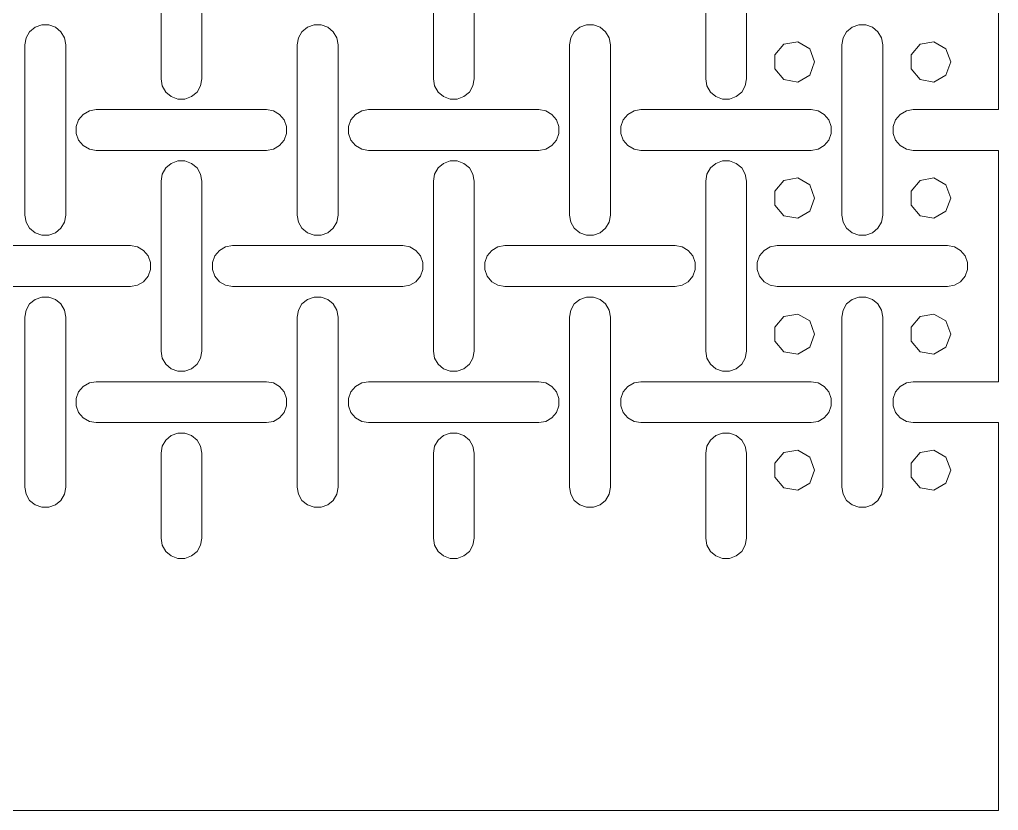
# Model space of a CAD drawing. Header units: metres. Extents: x 0 to 140, y 0 to 240.
# Drawn here: x 68.1 to 140, y 0 to 58.1 of the extents above; entities that cross this region are included whole.
import ezdxf

# ---------------------------------------------------------------- set-up
doc = ezdxf.new("R2010")
doc.units = ezdxf.units.M
doc.layers.add('TOP', color=1, linetype='Continuous', lineweight=0)

msp = doc.modelspace()

# ---------------------------------------------------------------- linework, layer by layer
at = {"layer": 'TOP'}
for p, q in [((140, 51.5), (140, 68.5)), ((78.5, 53.75), (78.5, 66.25)), ((81.5, 53.75), (81.5, 66.25)), ((98.5, 53.75), (98.5, 66.25)), ((101.5, 53.75), (101.5, 66.25)), ((118.5, 53.75), (118.5, 66.25)), ((121.5, 53.75), (121.5, 66.25)), ((68.851, 57.214), (69.25, 57.549)), ((69.25, 57.549), (69.74, 57.727)), ((69.74, 57.727), (70.26, 57.727)), ((70.26, 57.727), (70.75, 57.549)), ((70.75, 57.549), (71.149, 57.214)), ((88.851, 57.214), (89.25, 57.549)), ((89.25, 57.549), (89.74, 57.727)), ((89.74, 57.727), (90.26, 57.727)), ((90.26, 57.727), (90.75, 57.549)), ((90.75, 57.549), (91.149, 57.214)), ((108.851, 57.214), (109.25, 57.549)), ((109.25, 57.549), (109.74, 57.727)), ((109.74, 57.727), (110.26, 57.727)), ((110.26, 57.727), (110.75, 57.549)), ((110.75, 57.549), (111.149, 57.214)), ((128.851, 57.214), (129.25, 57.549)), ((129.25, 57.549), (129.74, 57.727)), ((129.74, 57.727), (130.26, 57.727)), ((130.26, 57.727), (130.75, 57.549)), ((130.75, 57.549), (131.149, 57.214)), ((68.59, 56.763), (68.851, 57.214)), ((71.149, 57.214), (71.41, 56.763)), ((88.59, 56.763), (88.851, 57.214)), ((91.149, 57.214), (91.41, 56.763)), ((108.59, 56.763), (108.851, 57.214)), ((111.149, 57.214), (111.41, 56.763)), ((128.59, 56.763), (128.851, 57.214)), ((131.149, 57.214), (131.41, 56.763)), ((68.5, 56.25), (68.59, 56.763)), ((68.5, 43.75), (68.5, 56.25)), ((71.41, 56.763), (71.5, 56.25)), ((71.5, 43.75), (71.5, 56.25)), ((88.5, 56.25), (88.59, 56.763)), ((88.5, 43.75), (88.5, 56.25)), ((91.41, 56.763), (91.5, 56.25)), ((91.5, 43.75), (91.5, 56.25)), ((108.5, 56.25), (108.59, 56.763)), ((108.5, 43.75), (108.5, 56.25)), ((111.41, 56.763), (111.5, 56.25)), ((111.5, 43.75), (111.5, 56.25)), ((124.25, 56.299), (123.59, 55.513)), ((125.26, 56.477), (124.25, 56.299)), ((126.149, 55.964), (125.26, 56.477)), ((128.5, 56.25), (128.59, 56.763)), ((128.5, 43.75), (128.5, 56.25)), ((131.41, 56.763), (131.5, 56.25)), ((131.5, 43.75), (131.5, 56.25)), ((134.25, 56.299), (133.59, 55.513)), ((135.26, 56.477), (134.25, 56.299)), ((136.149, 55.964), (135.26, 56.477)), ((123.59, 55.513), (123.59, 54.487)), ((126.5, 55), (126.149, 55.964)), ((133.59, 55.513), (133.59, 54.487)), ((136.5, 55), (136.149, 55.964)), ((126.149, 54.036), (126.5, 55)), ((136.149, 54.036), (136.5, 55)), ((123.59, 54.487), (124.25, 53.701)), ((125.26, 53.523), (126.149, 54.036)), ((133.59, 54.487), (134.25, 53.701)), ((135.26, 53.523), (136.149, 54.036)), ((78.5, 53.75), (78.59, 53.237)), ((78.59, 53.237), (78.851, 52.786)), ((81.149, 52.786), (81.41, 53.237)), ((81.41, 53.237), (81.5, 53.75)), ((98.5, 53.75), (98.59, 53.237)), ((98.59, 53.237), (98.851, 52.786)), ((101.149, 52.786), (101.41, 53.237)), ((101.41, 53.237), (101.5, 53.75)), ((118.5, 53.75), (118.59, 53.237)), ((118.59, 53.237), (118.851, 52.786)), ((121.149, 52.786), (121.41, 53.237)), ((121.41, 53.237), (121.5, 53.75)), ((124.25, 53.701), (125.26, 53.523)), ((134.25, 53.701), (135.26, 53.523)), ((78.851, 52.786), (79.25, 52.451)), ((80.75, 52.451), (81.149, 52.786)), ((98.851, 52.786), (99.25, 52.451)), ((100.75, 52.451), (101.149, 52.786)), ((118.851, 52.786), (119.25, 52.451)), ((120.75, 52.451), (121.149, 52.786)), ((79.25, 52.451), (79.74, 52.273)), ((79.74, 52.273), (80.26, 52.273)), ((80.26, 52.273), (80.75, 52.451)), ((99.25, 52.451), (99.74, 52.273)), ((99.74, 52.273), (100.26, 52.273)), ((100.26, 52.273), (100.75, 52.451)), ((119.25, 52.451), (119.74, 52.273)), ((119.74, 52.273), (120.26, 52.273)), ((120.26, 52.273), (120.75, 52.451)), ((72.451, 50.75), (72.786, 51.149)), ((72.786, 51.149), (73.237, 51.41)), ((73.237, 51.41), (73.75, 51.5)), ((73.75, 51.5), (86.25, 51.5)), ((86.25, 51.5), (86.763, 51.41)), ((86.763, 51.41), (87.214, 51.149)), ((87.214, 51.149), (87.549, 50.75)), ((92.451, 50.75), (92.786, 51.149)), ((92.786, 51.149), (93.237, 51.41)), ((93.237, 51.41), (93.75, 51.5)), ((93.75, 51.5), (106.25, 51.5)), ((106.25, 51.5), (106.763, 51.41)), ((106.763, 51.41), (107.214, 51.149)), ((107.214, 51.149), (107.549, 50.75)), ((112.451, 50.75), (112.786, 51.149)), ((112.786, 51.149), (113.237, 51.41)), ((113.237, 51.41), (113.75, 51.5)), ((113.75, 51.5), (126.25, 51.5)), ((126.25, 51.5), (126.763, 51.41)), ((126.763, 51.41), (127.214, 51.149)), ((127.214, 51.149), (127.549, 50.75)), ((132.451, 50.75), (132.786, 51.149)), ((132.786, 51.149), (133.237, 51.41)), ((133.237, 51.41), (133.75, 51.5)), ((133.75, 51.5), (140, 51.5)), ((72.273, 50.26), (72.451, 50.75)), ((87.549, 50.75), (87.727, 50.26)), ((92.273, 50.26), (92.451, 50.75)), ((107.549, 50.75), (107.727, 50.26)), ((112.273, 50.26), (112.451, 50.75)), ((127.549, 50.75), (127.727, 50.26)), ((132.273, 50.26), (132.451, 50.75)), ((72.273, 49.74), (72.273, 50.26)), ((72.451, 49.25), (72.273, 49.74)), ((87.727, 49.74), (87.549, 49.25)), ((87.727, 50.26), (87.727, 49.74)), ((92.273, 49.74), (92.273, 50.26)), ((92.451, 49.25), (92.273, 49.74)), ((107.727, 49.74), (107.549, 49.25)), ((107.727, 50.26), (107.727, 49.74)), ((112.273, 49.74), (112.273, 50.26)), ((112.451, 49.25), (112.273, 49.74)), ((127.727, 49.74), (127.549, 49.25)), ((127.727, 50.26), (127.727, 49.74)), ((132.273, 49.74), (132.273, 50.26)), ((132.451, 49.25), (132.273, 49.74)), ((72.786, 48.851), (72.451, 49.25)), ((87.549, 49.25), (87.214, 48.851)), ((92.786, 48.851), (92.451, 49.25)), ((107.549, 49.25), (107.214, 48.851)), ((112.786, 48.851), (112.451, 49.25)), ((127.549, 49.25), (127.214, 48.851)), ((132.786, 48.851), (132.451, 49.25)), ((73.237, 48.59), (72.786, 48.851)), ((73.75, 48.5), (73.237, 48.59)), ((73.75, 48.5), (86.25, 48.5)), ((86.763, 48.59), (86.25, 48.5)), ((87.214, 48.851), (86.763, 48.59)), ((93.237, 48.59), (92.786, 48.851)), ((93.75, 48.5), (93.237, 48.59)), ((93.75, 48.5), (106.25, 48.5)), ((106.763, 48.59), (106.25, 48.5)), ((107.214, 48.851), (106.763, 48.59)), ((113.237, 48.59), (112.786, 48.851)), ((113.75, 48.5), (113.237, 48.59)), ((113.75, 48.5), (126.25, 48.5)), ((126.763, 48.59), (126.25, 48.5)), ((127.214, 48.851), (126.763, 48.59)), ((133.237, 48.59), (132.786, 48.851)), ((133.75, 48.5), (133.237, 48.59)), ((133.75, 48.5), (140, 48.5)), ((140, 31.5), (140, 48.5)), ((78.851, 47.214), (79.25, 47.549)), ((79.25, 47.549), (79.74, 47.727)), ((79.74, 47.727), (80.26, 47.727)), ((80.26, 47.727), (80.75, 47.549)), ((80.75, 47.549), (81.149, 47.214)), ((98.851, 47.214), (99.25, 47.549)), ((99.25, 47.549), (99.74, 47.727)), ((99.74, 47.727), (100.26, 47.727)), ((100.26, 47.727), (100.75, 47.549)), ((100.75, 47.549), (101.149, 47.214)), ((118.851, 47.214), (119.25, 47.549)), ((119.25, 47.549), (119.74, 47.727)), ((119.74, 47.727), (120.26, 47.727)), ((120.26, 47.727), (120.75, 47.549)), ((120.75, 47.549), (121.149, 47.214)), ((78.5, 46.25), (78.59, 46.763)), ((78.59, 46.763), (78.851, 47.214)), ((81.149, 47.214), (81.41, 46.763)), ((81.41, 46.763), (81.5, 46.25)), ((98.5, 46.25), (98.59, 46.763)), ((98.59, 46.763), (98.851, 47.214)), ((101.149, 47.214), (101.41, 46.763)), ((101.41, 46.763), (101.5, 46.25)), ((118.5, 46.25), (118.59, 46.763)), ((118.59, 46.763), (118.851, 47.214)), ((121.149, 47.214), (121.41, 46.763)), ((121.41, 46.763), (121.5, 46.25)), ((78.5, 33.75), (78.5, 46.25)), ((81.5, 33.75), (81.5, 46.25)), ((98.5, 33.75), (98.5, 46.25)), ((101.5, 33.75), (101.5, 46.25)), ((118.5, 33.75), (118.5, 46.25)), ((121.5, 33.75), (121.5, 46.25)), ((124.25, 46.299), (123.59, 45.513)), ((125.26, 46.477), (124.25, 46.299)), ((126.149, 45.964), (125.26, 46.477)), ((134.25, 46.299), (133.59, 45.513)), ((135.26, 46.477), (134.25, 46.299)), ((136.149, 45.964), (135.26, 46.477)), ((123.59, 45.513), (123.59, 44.487)), ((126.5, 45), (126.149, 45.964)), ((133.59, 45.513), (133.59, 44.487)), ((136.5, 45), (136.149, 45.964)), ((126.149, 44.036), (126.5, 45)), ((136.149, 44.036), (136.5, 45)), ((123.59, 44.487), (124.25, 43.701)), ((125.26, 43.523), (126.149, 44.036)), ((133.59, 44.487), (134.25, 43.701)), ((135.26, 43.523), (136.149, 44.036)), ((68.5, 43.75), (68.59, 43.237)), ((68.59, 43.237), (68.851, 42.786)), ((71.149, 42.786), (71.41, 43.237)), ((71.41, 43.237), (71.5, 43.75)), ((88.5, 43.75), (88.59, 43.237)), ((88.59, 43.237), (88.851, 42.786)), ((91.149, 42.786), (91.41, 43.237)), ((91.41, 43.237), (91.5, 43.75)), ((108.5, 43.75), (108.59, 43.237)), ((108.59, 43.237), (108.851, 42.786)), ((111.149, 42.786), (111.41, 43.237)), ((111.41, 43.237), (111.5, 43.75)), ((124.25, 43.701), (125.26, 43.523)), ((128.5, 43.75), (128.59, 43.237)), ((128.59, 43.237), (128.851, 42.786)), ((131.149, 42.786), (131.41, 43.237)), ((131.41, 43.237), (131.5, 43.75)), ((134.25, 43.701), (135.26, 43.523)), ((68.851, 42.786), (69.25, 42.451)), ((69.25, 42.451), (69.74, 42.273)), ((70.26, 42.273), (70.75, 42.451)), ((70.75, 42.451), (71.149, 42.786)), ((88.851, 42.786), (89.25, 42.451)), ((89.25, 42.451), (89.74, 42.273)), ((90.26, 42.273), (90.75, 42.451)), ((90.75, 42.451), (91.149, 42.786)), ((108.851, 42.786), (109.25, 42.451)), ((109.25, 42.451), (109.74, 42.273)), ((110.26, 42.273), (110.75, 42.451)), ((110.75, 42.451), (111.149, 42.786)), ((128.851, 42.786), (129.25, 42.451)), ((129.25, 42.451), (129.74, 42.273)), ((130.26, 42.273), (130.75, 42.451)), ((130.75, 42.451), (131.149, 42.786)), ((69.74, 42.273), (70.26, 42.273)), ((89.74, 42.273), (90.26, 42.273)), ((109.74, 42.273), (110.26, 42.273)), ((129.74, 42.273), (130.26, 42.273)), ((63.75, 41.5), (76.25, 41.5)), ((76.25, 41.5), (76.763, 41.41)), ((76.763, 41.41), (77.214, 41.149)), ((77.214, 41.149), (77.549, 40.75)), ((82.451, 40.75), (82.786, 41.149)), ((82.786, 41.149), (83.237, 41.41)), ((83.237, 41.41), (83.75, 41.5)), ((83.75, 41.5), (96.25, 41.5)), ((96.25, 41.5), (96.763, 41.41)), ((96.763, 41.41), (97.214, 41.149)), ((97.214, 41.149), (97.549, 40.75)), ((102.451, 40.75), (102.786, 41.149)), ((102.786, 41.149), (103.237, 41.41)), ((103.237, 41.41), (103.75, 41.5)), ((103.75, 41.5), (116.25, 41.5)), ((116.25, 41.5), (116.763, 41.41)), ((116.763, 41.41), (117.214, 41.149)), ((117.214, 41.149), (117.549, 40.75)), ((122.451, 40.75), (122.786, 41.149)), ((122.786, 41.149), (123.237, 41.41)), ((123.237, 41.41), (123.75, 41.5)), ((123.75, 41.5), (136.25, 41.5)), ((136.25, 41.5), (136.763, 41.41)), ((136.763, 41.41), (137.214, 41.149)), ((137.214, 41.149), (137.549, 40.75)), ((77.549, 40.75), (77.727, 40.26)), ((77.727, 40.26), (77.727, 39.74)), ((82.273, 40.26), (82.451, 40.75)), ((82.273, 39.74), (82.273, 40.26)), ((97.549, 40.75), (97.727, 40.26)), ((97.727, 40.26), (97.727, 39.74)), ((102.273, 40.26), (102.451, 40.75)), ((102.273, 39.74), (102.273, 40.26)), ((117.549, 40.75), (117.727, 40.26)), ((117.727, 40.26), (117.727, 39.74)), ((122.273, 40.26), (122.451, 40.75)), ((122.273, 39.74), (122.273, 40.26)), ((137.549, 40.75), (137.727, 40.26)), ((137.727, 40.26), (137.727, 39.74)), ((77.727, 39.74), (77.549, 39.25)), ((82.451, 39.25), (82.273, 39.74)), ((97.727, 39.74), (97.549, 39.25)), ((102.451, 39.25), (102.273, 39.74)), ((117.727, 39.74), (117.549, 39.25)), ((122.451, 39.25), (122.273, 39.74)), ((137.727, 39.74), (137.549, 39.25)), ((77.214, 38.851), (76.763, 38.59)), ((77.549, 39.25), (77.214, 38.851)), ((82.786, 38.851), (82.451, 39.25)), ((83.237, 38.59), (82.786, 38.851)), ((97.214, 38.851), (96.763, 38.59)), ((97.549, 39.25), (97.214, 38.851)), ((102.786, 38.851), (102.451, 39.25)), ((103.237, 38.59), (102.786, 38.851)), ((117.214, 38.851), (116.763, 38.59)), ((117.549, 39.25), (117.214, 38.851)), ((122.786, 38.851), (122.451, 39.25)), ((123.237, 38.59), (122.786, 38.851)), ((137.214, 38.851), (136.763, 38.59)), ((137.549, 39.25), (137.214, 38.851)), ((63.75, 38.5), (76.25, 38.5)), ((76.763, 38.59), (76.25, 38.5)), ((83.75, 38.5), (83.237, 38.59)), ((83.75, 38.5), (96.25, 38.5)), ((96.763, 38.59), (96.25, 38.5)), ((103.75, 38.5), (103.237, 38.59)), ((103.75, 38.5), (116.25, 38.5)), ((116.763, 38.59), (116.25, 38.5)), ((123.75, 38.5), (123.237, 38.59)), ((123.75, 38.5), (136.25, 38.5)), ((136.763, 38.59), (136.25, 38.5)), ((68.851, 37.214), (69.25, 37.549)), ((69.25, 37.549), (69.74, 37.727)), ((69.74, 37.727), (70.26, 37.727)), ((70.26, 37.727), (70.75, 37.549)), ((70.75, 37.549), (71.149, 37.214)), ((88.851, 37.214), (89.25, 37.549)), ((89.25, 37.549), (89.74, 37.727)), ((89.74, 37.727), (90.26, 37.727)), ((90.26, 37.727), (90.75, 37.549)), ((90.75, 37.549), (91.149, 37.214)), ((108.851, 37.214), (109.25, 37.549)), ((109.25, 37.549), (109.74, 37.727)), ((109.74, 37.727), (110.26, 37.727)), ((110.26, 37.727), (110.75, 37.549)), ((110.75, 37.549), (111.149, 37.214)), ((128.851, 37.214), (129.25, 37.549)), ((129.25, 37.549), (129.74, 37.727)), ((129.74, 37.727), (130.26, 37.727)), ((130.26, 37.727), (130.75, 37.549)), ((130.75, 37.549), (131.149, 37.214)), ((68.5, 36.25), (68.59, 36.763)), ((68.59, 36.763), (68.851, 37.214)), ((71.149, 37.214), (71.41, 36.763)), ((71.41, 36.763), (71.5, 36.25)), ((88.5, 36.25), (88.59, 36.763)), ((88.59, 36.763), (88.851, 37.214)), ((91.149, 37.214), (91.41, 36.763)), ((91.41, 36.763), (91.5, 36.25)), ((108.5, 36.25), (108.59, 36.763)), ((108.59, 36.763), (108.851, 37.214)), ((111.149, 37.214), (111.41, 36.763)), ((111.41, 36.763), (111.5, 36.25)), ((128.5, 36.25), (128.59, 36.763)), ((128.59, 36.763), (128.851, 37.214)), ((131.149, 37.214), (131.41, 36.763)), ((131.41, 36.763), (131.5, 36.25)), ((68.5, 23.75), (68.5, 36.25)), ((71.5, 23.75), (71.5, 36.25)), ((88.5, 23.75), (88.5, 36.25)), ((91.5, 23.75), (91.5, 36.25)), ((108.5, 23.75), (108.5, 36.25)), ((111.5, 23.75), (111.5, 36.25)), ((124.25, 36.299), (123.59, 35.513)), ((125.26, 36.477), (124.25, 36.299)), ((126.149, 35.964), (125.26, 36.477)), ((126.5, 35), (126.149, 35.964)), ((128.5, 23.75), (128.5, 36.25)), ((131.5, 23.75), (131.5, 36.25)), ((134.25, 36.299), (133.59, 35.513)), ((135.26, 36.477), (134.25, 36.299)), ((136.149, 35.964), (135.26, 36.477)), ((136.5, 35), (136.149, 35.964)), ((123.59, 35.513), (123.59, 34.487)), ((133.59, 35.513), (133.59, 34.487)), ((126.149, 34.036), (126.5, 35)), ((136.149, 34.036), (136.5, 35)), ((123.59, 34.487), (124.25, 33.701)), ((125.26, 33.523), (126.149, 34.036)), ((133.59, 34.487), (134.25, 33.701)), ((135.26, 33.523), (136.149, 34.036)), ((78.5, 33.75), (78.59, 33.237)), ((78.59, 33.237), (78.851, 32.786)), ((81.149, 32.786), (81.41, 33.237)), ((81.41, 33.237), (81.5, 33.75)), ((98.5, 33.75), (98.59, 33.237)), ((98.59, 33.237), (98.851, 32.786)), ((101.149, 32.786), (101.41, 33.237)), ((101.41, 33.237), (101.5, 33.75)), ((118.5, 33.75), (118.59, 33.237)), ((118.59, 33.237), (118.851, 32.786)), ((121.149, 32.786), (121.41, 33.237)), ((121.41, 33.237), (121.5, 33.75)), ((124.25, 33.701), (125.26, 33.523)), ((134.25, 33.701), (135.26, 33.523)), ((78.851, 32.786), (79.25, 32.451)), ((79.25, 32.451), (79.74, 32.273)), ((80.26, 32.273), (80.75, 32.451)), ((80.75, 32.451), (81.149, 32.786)), ((98.851, 32.786), (99.25, 32.451)), ((99.25, 32.451), (99.74, 32.273)), ((100.26, 32.273), (100.75, 32.451)), ((100.75, 32.451), (101.149, 32.786)), ((118.851, 32.786), (119.25, 32.451)), ((119.25, 32.451), (119.74, 32.273)), ((120.26, 32.273), (120.75, 32.451)), ((120.75, 32.451), (121.149, 32.786)), ((79.74, 32.273), (80.26, 32.273)), ((99.74, 32.273), (100.26, 32.273)), ((119.74, 32.273), (120.26, 32.273)), ((72.451, 30.75), (72.786, 31.149)), ((72.786, 31.149), (73.237, 31.41)), ((73.237, 31.41), (73.75, 31.5)), ((73.75, 31.5), (86.25, 31.5)), ((86.25, 31.5), (86.763, 31.41)), ((86.763, 31.41), (87.214, 31.149)), ((87.214, 31.149), (87.549, 30.75)), ((92.451, 30.75), (92.786, 31.149)), ((92.786, 31.149), (93.237, 31.41)), ((93.237, 31.41), (93.75, 31.5)), ((93.75, 31.5), (106.25, 31.5)), ((106.25, 31.5), (106.763, 31.41)), ((106.763, 31.41), (107.214, 31.149)), ((107.214, 31.149), (107.549, 30.75)), ((112.451, 30.75), (112.786, 31.149)), ((112.786, 31.149), (113.237, 31.41)), ((113.237, 31.41), (113.75, 31.5)), ((113.75, 31.5), (126.25, 31.5)), ((126.25, 31.5), (126.763, 31.41)), ((126.763, 31.41), (127.214, 31.149)), ((127.214, 31.149), (127.549, 30.75)), ((132.451, 30.75), (132.786, 31.149)), ((132.786, 31.149), (133.237, 31.41)), ((133.237, 31.41), (133.75, 31.5)), ((133.75, 31.5), (140, 31.5)), ((72.273, 30.26), (72.451, 30.75)), ((72.273, 29.74), (72.273, 30.26)), ((87.549, 30.75), (87.727, 30.26)), ((87.727, 30.26), (87.727, 29.74)), ((92.273, 30.26), (92.451, 30.75)), ((92.273, 29.74), (92.273, 30.26)), ((107.549, 30.75), (107.727, 30.26)), ((107.727, 30.26), (107.727, 29.74)), ((112.273, 30.26), (112.451, 30.75)), ((112.273, 29.74), (112.273, 30.26)), ((127.549, 30.75), (127.727, 30.26)), ((127.727, 30.26), (127.727, 29.74)), ((132.273, 30.26), (132.451, 30.75)), ((132.273, 29.74), (132.273, 30.26)), ((72.451, 29.25), (72.273, 29.74)), ((87.727, 29.74), (87.549, 29.25)), ((92.451, 29.25), (92.273, 29.74)), ((107.727, 29.74), (107.549, 29.25)), ((112.451, 29.25), (112.273, 29.74)), ((127.727, 29.74), (127.549, 29.25)), ((132.451, 29.25), (132.273, 29.74)), ((72.786, 28.851), (72.451, 29.25)), ((73.237, 28.59), (72.786, 28.851)), ((87.214, 28.851), (86.763, 28.59)), ((87.549, 29.25), (87.214, 28.851)), ((92.786, 28.851), (92.451, 29.25)), ((93.237, 28.59), (92.786, 28.851)), ((107.214, 28.851), (106.763, 28.59)), ((107.549, 29.25), (107.214, 28.851)), ((112.786, 28.851), (112.451, 29.25)), ((113.237, 28.59), (112.786, 28.851)), ((127.214, 28.851), (126.763, 28.59)), ((127.549, 29.25), (127.214, 28.851)), ((132.786, 28.851), (132.451, 29.25)), ((133.237, 28.59), (132.786, 28.851)), ((73.75, 28.5), (73.237, 28.59)), ((73.75, 28.5), (86.25, 28.5)), ((86.763, 28.59), (86.25, 28.5)), ((93.75, 28.5), (93.237, 28.59)), ((93.75, 28.5), (106.25, 28.5)), ((106.763, 28.59), (106.25, 28.5)), ((113.75, 28.5), (113.237, 28.59)), ((113.75, 28.5), (126.25, 28.5)), ((126.763, 28.59), (126.25, 28.5)), ((133.75, 28.5), (133.237, 28.59)), ((133.75, 28.5), (140, 28.5)), ((140, 0), (140, 28.5)), ((78.851, 27.214), (79.25, 27.549)), ((79.25, 27.549), (79.74, 27.727)), ((79.74, 27.727), (80.26, 27.727)), ((80.26, 27.727), (80.75, 27.549)), ((80.75, 27.549), (81.149, 27.214)), ((98.851, 27.214), (99.25, 27.549)), ((99.25, 27.549), (99.74, 27.727)), ((99.74, 27.727), (100.26, 27.727)), ((100.26, 27.727), (100.75, 27.549)), ((100.75, 27.549), (101.149, 27.214)), ((118.851, 27.214), (119.25, 27.549)), ((119.25, 27.549), (119.74, 27.727)), ((119.74, 27.727), (120.26, 27.727)), ((120.26, 27.727), (120.75, 27.549)), ((120.75, 27.549), (121.149, 27.214)), ((78.5, 26.25), (78.59, 26.763)), ((78.59, 26.763), (78.851, 27.214)), ((81.149, 27.214), (81.41, 26.763)), ((81.41, 26.763), (81.5, 26.25)), ((98.5, 26.25), (98.59, 26.763)), ((98.59, 26.763), (98.851, 27.214)), ((101.149, 27.214), (101.41, 26.763)), ((101.41, 26.763), (101.5, 26.25)), ((118.5, 26.25), (118.59, 26.763)), ((118.59, 26.763), (118.851, 27.214)), ((121.149, 27.214), (121.41, 26.763)), ((121.41, 26.763), (121.5, 26.25)), ((78.5, 20), (78.5, 26.25)), ((81.5, 20), (81.5, 26.25)), ((98.5, 20), (98.5, 26.25)), ((101.5, 20), (101.5, 26.25)), ((118.5, 20), (118.5, 26.25)), ((121.5, 20), (121.5, 26.25)), ((124.25, 26.299), (123.59, 25.513)), ((125.26, 26.477), (124.25, 26.299)), ((126.149, 25.964), (125.26, 26.477)), ((126.5, 25), (126.149, 25.964)), ((134.25, 26.299), (133.59, 25.513)), ((135.26, 26.477), (134.25, 26.299)), ((136.149, 25.964), (135.26, 26.477)), ((136.5, 25), (136.149, 25.964)), ((123.59, 25.513), (123.59, 24.487)), ((133.59, 25.513), (133.59, 24.487)), ((123.59, 24.487), (124.25, 23.701)), ((126.149, 24.036), (126.5, 25)), ((133.59, 24.487), (134.25, 23.701)), ((136.149, 24.036), (136.5, 25)), ((68.5, 23.75), (68.59, 23.237)), ((71.41, 23.237), (71.5, 23.75)), ((88.5, 23.75), (88.59, 23.237)), ((91.41, 23.237), (91.5, 23.75)), ((108.5, 23.75), (108.59, 23.237)), ((111.41, 23.237), (111.5, 23.75)), ((125.26, 23.523), (126.149, 24.036)), ((128.5, 23.75), (128.59, 23.237)), ((131.41, 23.237), (131.5, 23.75)), ((135.26, 23.523), (136.149, 24.036)), ((68.59, 23.237), (68.851, 22.786)), ((71.149, 22.786), (71.41, 23.237)), ((88.59, 23.237), (88.851, 22.786)), ((91.149, 22.786), (91.41, 23.237)), ((108.59, 23.237), (108.851, 22.786)), ((111.149, 22.786), (111.41, 23.237)), ((124.25, 23.701), (125.26, 23.523)), ((128.59, 23.237), (128.851, 22.786)), ((131.149, 22.786), (131.41, 23.237)), ((134.25, 23.701), (135.26, 23.523)), ((68.851, 22.786), (69.25, 22.451)), ((69.25, 22.451), (69.74, 22.273)), ((70.26, 22.273), (70.75, 22.451)), ((70.75, 22.451), (71.149, 22.786)), ((88.851, 22.786), (89.25, 22.451)), ((89.25, 22.451), (89.74, 22.273)), ((90.26, 22.273), (90.75, 22.451)), ((90.75, 22.451), (91.149, 22.786)), ((108.851, 22.786), (109.25, 22.451)), ((109.25, 22.451), (109.74, 22.273)), ((110.26, 22.273), (110.75, 22.451)), ((110.75, 22.451), (111.149, 22.786)), ((128.851, 22.786), (129.25, 22.451)), ((129.25, 22.451), (129.74, 22.273)), ((130.26, 22.273), (130.75, 22.451)), ((130.75, 22.451), (131.149, 22.786)), ((69.74, 22.273), (70.26, 22.273)), ((89.74, 22.273), (90.26, 22.273)), ((109.74, 22.273), (110.26, 22.273)), ((129.74, 22.273), (130.26, 22.273)), ((78.5, 20), (78.59, 19.487)), ((78.59, 19.487), (78.851, 19.036)), ((81.149, 19.036), (81.41, 19.487)), ((81.41, 19.487), (81.5, 20)), ((98.5, 20), (98.59, 19.487)), ((98.59, 19.487), (98.851, 19.036)), ((101.149, 19.036), (101.41, 19.487)), ((101.41, 19.487), (101.5, 20)), ((118.5, 20), (118.59, 19.487)), ((118.59, 19.487), (118.851, 19.036)), ((121.149, 19.036), (121.41, 19.487)), ((121.41, 19.487), (121.5, 20)), ((78.851, 19.036), (79.25, 18.701)), ((79.25, 18.701), (79.74, 18.523)), ((80.26, 18.523), (80.75, 18.701)), ((80.75, 18.701), (81.149, 19.036)), ((98.851, 19.036), (99.25, 18.701)), ((99.25, 18.701), (99.74, 18.523)), ((100.26, 18.523), (100.75, 18.701)), ((100.75, 18.701), (101.149, 19.036)), ((118.851, 19.036), (119.25, 18.701)), ((119.25, 18.701), (119.74, 18.523)), ((120.26, 18.523), (120.75, 18.701)), ((120.75, 18.701), (121.149, 19.036)), ((79.74, 18.523), (80.26, 18.523)), ((99.74, 18.523), (100.26, 18.523)), ((119.74, 18.523), (120.26, 18.523)), ((0, 0), (140, 0))]:
    msp.add_line(p, q, dxfattribs=at)

doc.saveas('drawing.dxf')
